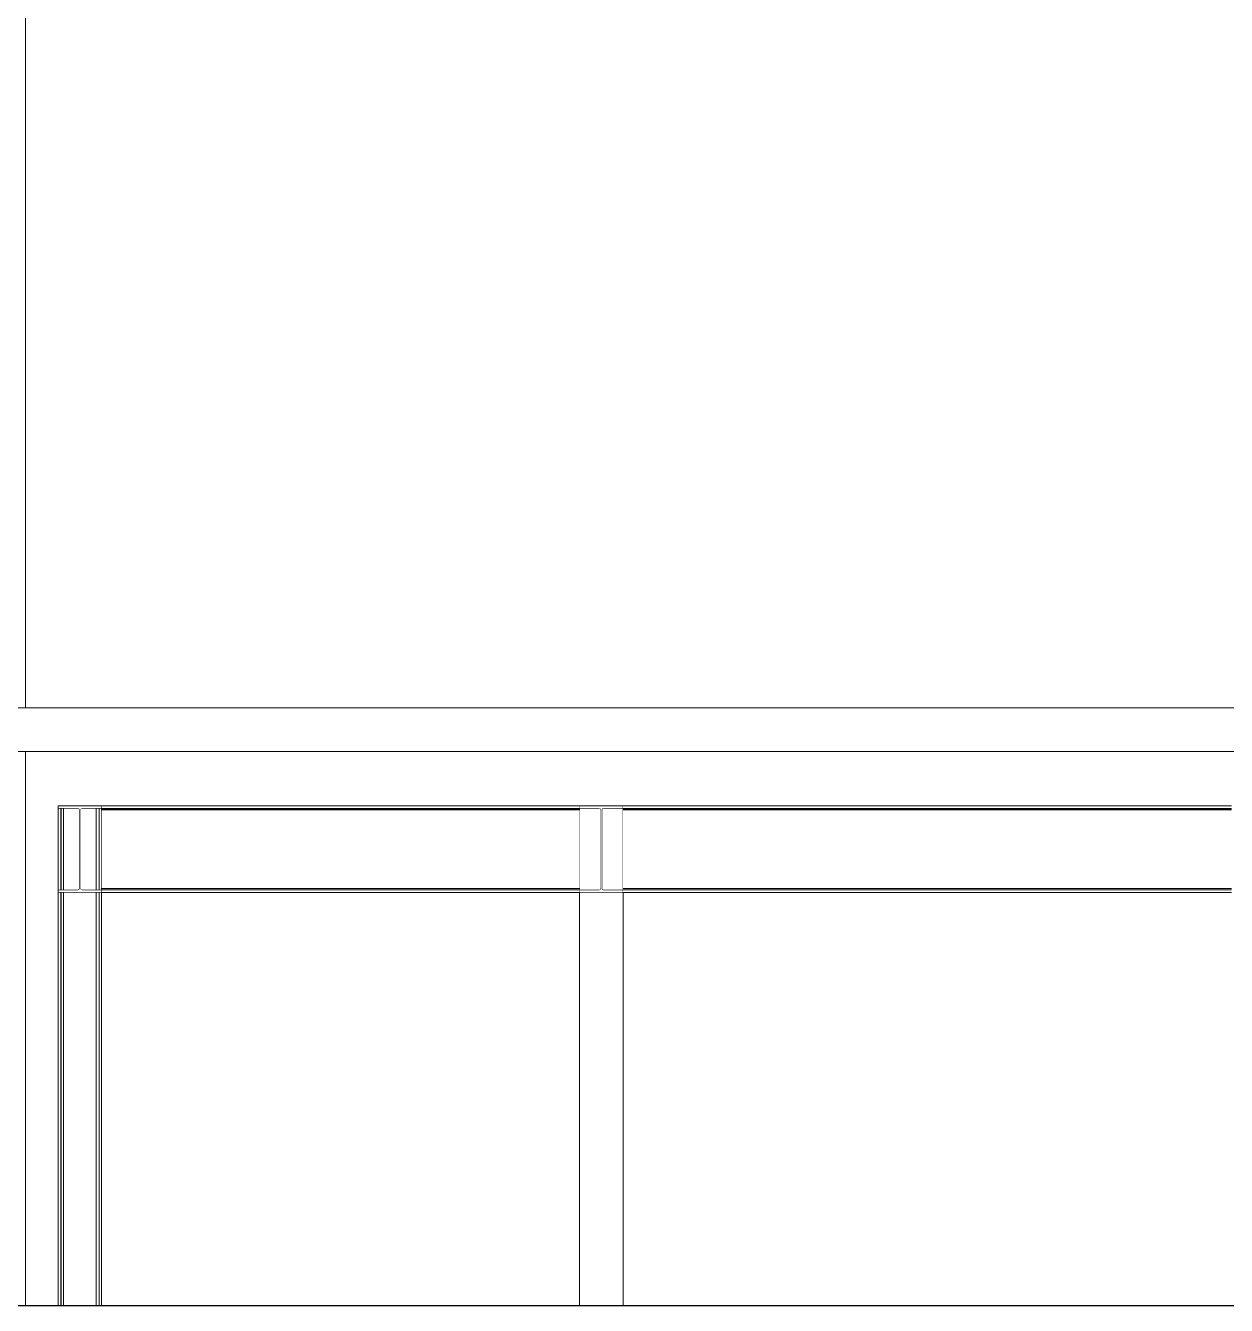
# Model space of a CAD drawing. Extents: x -18489 to 195597, y -1599 to 112111.
# Drawn here: x 12755 to 13308, y 27376 to 27965 of the extents above; entities that cross this region are included whole.
import ezdxf
from ezdxf.xclip import XClip

# ---------------------------------------------------------------- set-up
doc = ezdxf.new("R2010")
doc.units = 0
doc.header["$LTSCALE"] = 100
doc.header["$XCLIPFRAME"] = 2
doc.linetypes.add('188K-SM-07-F10-MECH-CR PIPE-Y2257103$0$X-S-FAB_SL ALL$0$Wipeout_Contour', pattern=[1, 0, -1])
for name, color, linetype in [('188K-SM-07-F10-MECH-CR PIPE-Y2257103$0$X-S-FAB_SL ALL$0$ASP_1', 1, 'Continuous'), ('188K-SM-07-F10-MECH-CR PIPE-Y2257103$0$X-S-FAB_SL ALL$0$Hattch', 7, 'Continuous'), ('188K-SM-07-F10-MECH-CR PIPE-Y2257103$0$X-S-FAB_SL ALL$0$S-BEAM', 7, 'Continuous'), ('188K-SM-07-F10-MECH-CR PIPE-Y2257103$0$X-S-FAB_SL ALL$0$S-COL', 7, 'Continuous'), ('188K-SM-07-F10-MECH-CR PIPE-Y2257103$0$X-S-FAB_SL ALL$0$S-SLAB', 7, 'Continuous')]:
    doc.layers.add(name, color=color, linetype=linetype)

# ---------------------------------------------------------------- blocks, each defined once
blk = doc.blocks.new('188K-SM-07-F10-MECH-CR PIPE-Y2257103$0$X-S-FAB_SL ALL$0$剖面元素_219_3', base_point=(23061.26, -8263.06))
at = {"layer": '188K-SM-07-F10-MECH-CR PIPE-Y2257103$0$X-S-FAB_SL ALL$0$S-COL', "color": 8, "lineweight": 0}
for p, q in [((35816.26, -6943.06), (35816.26, -5985.2)), ((35816.26, -7218.06), (35816.26, -6963.06))]:
    blk.add_line(p, q, dxfattribs=at)
blk = doc.blocks.new('188K-SM-07-F10-MECH-CR PIPE-Y2257103$0$X-S-FAB_SL ALL$0$剖面元素_242_3', base_point=(23061.26, -8263.06))
at = {"layer": '188K-SM-07-F10-MECH-CR PIPE-Y2257103$0$X-S-FAB_SL ALL$0$S-SLAB', "color": 15, "lineweight": 0}
for p, q in [((40656.26, -6943.06), (24906.26, -6943.06)), ((40656.26, -6963.06), (24906.26, -6963.06))]:
    blk.add_line(p, q, dxfattribs=at)
blk = doc.blocks.new('188K-SM-07-F10-MECH-CR PIPE-Y2257103$0$X-S-FAB_SL ALL$0$剖面元素_1303_3', base_point=(23061.26, -8263.06))
at = {"layer": '188K-SM-07-F10-MECH-CR PIPE-Y2257103$0$X-S-FAB_SL ALL$0$S-BEAM', "color": 2, "lineweight": 0}
for p, q in [((35831.26, -6988.06), (35831.26, -6989.36)), ((35851.26, -6988.06), (35831.26, -6988.06)), ((35851.26, -6988.06), (35851.26, -6989.36)), ((35831.26, -7026.76), (35831.26, -7028.06)), ((35851.26, -7026.76), (35851.26, -7028.06)), ((35851.26, -7028.06), (35831.26, -7028.06))]:
    blk.add_line(p, q, dxfattribs=at)
at = {"layer": '188K-SM-07-F10-MECH-CR PIPE-Y2257103$0$X-S-FAB_SL ALL$0$S-BEAM', "color": 2, "lineweight": 0, "flags": 128}
for points in [[(35840.69, -6989.54), (35840.26, -6989.36), (35831.26, -6989.36)], [(35840.69, -6989.54), (35840.86, -6989.96), (35840.86, -7026.16), (35840.69, -7026.59)], [(35841.84, -6989.54), (35841.66, -6989.96), (35841.66, -7026.16), (35841.84, -7026.59)], [(35851.26, -6989.36), (35842.26, -6989.36), (35841.84, -6989.54)], [(35840.69, -7026.59), (35840.26, -7026.76), (35831.26, -7026.76)], [(35841.84, -7026.59), (35842.26, -7026.76), (35851.26, -7026.76)]]:
    blk.add_lwpolyline(points, dxfattribs=at)
blk = doc.blocks.new('188K-SM-07-F10-MECH-CR PIPE-Y2257103$0$X-S-FAB_SL ALL$0$剖面元素_1305_3', base_point=(23061.26, -8263.06))
at = {"layer": '188K-SM-07-F10-MECH-CR PIPE-Y2257103$0$X-S-FAB_SL ALL$0$S-BEAM', "color": 2, "lineweight": 0}
for p, q in [((36071.26, -6988.06), (36071.26, -6989.36)), ((36091.26, -6988.06), (36071.26, -6988.06)), ((36091.26, -6988.06), (36091.26, -6989.36)), ((36071.26, -7026.76), (36071.26, -7028.06)), ((36091.26, -7026.76), (36091.26, -7028.06)), ((36091.26, -7028.06), (36071.26, -7028.06))]:
    blk.add_line(p, q, dxfattribs=at)
at = {"layer": '188K-SM-07-F10-MECH-CR PIPE-Y2257103$0$X-S-FAB_SL ALL$0$S-BEAM', "color": 2, "lineweight": 0, "flags": 128}
for points in [[(36080.69, -6989.54), (36080.26, -6989.36), (36071.26, -6989.36)], [(36080.69, -6989.54), (36080.86, -6989.96), (36080.86, -7026.16), (36080.69, -7026.59)], [(36081.84, -6989.54), (36081.66, -6989.96), (36081.66, -7026.16), (36081.84, -7026.59)], [(36091.26, -6989.36), (36082.26, -6989.36), (36081.84, -6989.54)], [(36080.69, -7026.59), (36080.26, -7026.76), (36071.26, -7026.76)], [(36081.84, -7026.59), (36082.26, -7026.76), (36091.26, -7026.76)]]:
    blk.add_lwpolyline(points, dxfattribs=at)
blk = doc.blocks.new('188K-SM-07-F10-MECH-CR PIPE-Y2257103$0$X-S-FAB_SL ALL$0$剖面元素_2072_3', base_point=(23061.26, -8263.06))
at = {"color": 254, "linetype": '188K-SM-07-F10-MECH-CR PIPE-Y2257103$0$X-S-FAB_SL ALL$0$Wipeout_Contour', "lineweight": 0, "ltscale": 147111.078477}
blk.add_wipeout([(36071.26, -7218.06), (36091.26, -7218.06), (36091.26, -7028.06), (36071.26, -7028.06)], dxfattribs=at).dxf.layer = '188K-SM-07-F10-MECH-CR PIPE-Y2257103$0$X-S-FAB_SL ALL$0$Hattch'
at = {"color": 254, "linetype": '188K-SM-07-F10-MECH-CR PIPE-Y2257103$0$X-S-FAB_SL ALL$0$Wipeout_Contour', "lineweight": 0, "ltscale": 294019.130565}
blk.add_wipeout([(36071.26, -6989.36), (36071.26, -7026.76), (36080.26, -7026.76), (36080.69, -7026.59), (36080.86, -7026.16), (36080.86, -6989.96), (36080.69, -6989.54), (36080.26, -6989.36)], dxfattribs=at).dxf.layer = '188K-SM-07-F10-MECH-CR PIPE-Y2257103$0$X-S-FAB_SL ALL$0$Hattch'
at = {"layer": '188K-SM-07-F10-MECH-CR PIPE-Y2257103$0$X-S-FAB_SL ALL$0$S-COL', "color": 8, "lineweight": 0}
for p, q in [((36071.26, -7026.76), (36071.26, -6989.36)), ((36071.26, -7218.06), (36071.26, -7028.06))]:
    blk.add_line(p, q, dxfattribs=at)
at = {"color": 254, "linetype": '188K-SM-07-F10-MECH-CR PIPE-Y2257103$0$X-S-FAB_SL ALL$0$Wipeout_Contour', "lineweight": 0, "ltscale": 294069.764036}
blk.add_wipeout([(36081.66, -7026.16), (36081.84, -7026.59), (36082.26, -7026.76), (36091.26, -7026.76), (36091.26, -6989.36), (36082.26, -6989.36), (36081.84, -6989.54), (36081.66, -6989.96)], dxfattribs=at).dxf.layer = '188K-SM-07-F10-MECH-CR PIPE-Y2257103$0$X-S-FAB_SL ALL$0$Hattch'
at = {"layer": '188K-SM-07-F10-MECH-CR PIPE-Y2257103$0$X-S-FAB_SL ALL$0$S-COL', "color": 8, "lineweight": 0}
for p, q in [((36091.26, -7026.76), (36091.26, -6989.36)), ((36091.26, -7218.06), (36091.26, -7028.06))]:
    blk.add_line(p, q, dxfattribs=at)
blk = doc.blocks.new('188K-SM-07-F10-MECH-CR PIPE-Y2257103$0$X-S-FAB_SL ALL$0$剖面元素_2073_3', base_point=(23061.26, -8263.06))
at = {"color": 254, "linetype": '188K-SM-07-F10-MECH-CR PIPE-Y2257103$0$X-S-FAB_SL ALL$0$Wipeout_Contour', "lineweight": 0, "ltscale": 292139.551952}
blk.add_wipeout([(35833.76, -6989.36), (35833.76, -7026.76), (35840.26, -7026.76), (35840.69, -7026.59), (35840.86, -7026.16), (35840.86, -6989.96), (35840.69, -6989.54), (35840.26, -6989.36)], dxfattribs=at).dxf.layer = '188K-SM-07-F10-MECH-CR PIPE-Y2257103$0$X-S-FAB_SL ALL$0$Hattch'
at = {"color": 254, "linetype": '188K-SM-07-F10-MECH-CR PIPE-Y2257103$0$X-S-FAB_SL ALL$0$Wipeout_Contour', "lineweight": 0, "ltscale": 146116.851121}
blk.add_wipeout([(35851.26, -6989.36), (35850.06, -6989.36), (35850.06, -7026.76), (35851.26, -7026.76)], dxfattribs=at).dxf.layer = '188K-SM-07-F10-MECH-CR PIPE-Y2257103$0$X-S-FAB_SL ALL$0$Hattch'
at = {"color": 254, "linetype": '188K-SM-07-F10-MECH-CR PIPE-Y2257103$0$X-S-FAB_SL ALL$0$Wipeout_Contour', "lineweight": 0, "ltscale": 146206.25574}
blk.add_wipeout([(35850.06, -7218.06), (35851.26, -7218.06), (35851.26, -7028.06), (35850.06, -7028.06)], dxfattribs=at).dxf.layer = '188K-SM-07-F10-MECH-CR PIPE-Y2257103$0$X-S-FAB_SL ALL$0$Hattch'
at = {"color": 254, "linetype": '188K-SM-07-F10-MECH-CR PIPE-Y2257103$0$X-S-FAB_SL ALL$0$Wipeout_Contour', "lineweight": 0, "ltscale": 146203.5601}
blk.add_wipeout([(35849.89, -7218.06), (35850.06, -7218.06), (35850.06, -7028.06), (35849.89, -7028.06)], dxfattribs=at).dxf.layer = '188K-SM-07-F10-MECH-CR PIPE-Y2257103$0$X-S-FAB_SL ALL$0$Hattch'
at = {"color": 254, "linetype": '188K-SM-07-F10-MECH-CR PIPE-Y2257103$0$X-S-FAB_SL ALL$0$Wipeout_Contour', "lineweight": 0, "ltscale": 146114.153833}
blk.add_wipeout([(35850.06, -6989.36), (35849.89, -6989.36), (35849.89, -7026.76), (35850.06, -7026.76)], dxfattribs=at).dxf.layer = '188K-SM-07-F10-MECH-CR PIPE-Y2257103$0$X-S-FAB_SL ALL$0$Hattch'
at = {"color": 254, "linetype": '188K-SM-07-F10-MECH-CR PIPE-Y2257103$0$X-S-FAB_SL ALL$0$Wipeout_Contour', "lineweight": 0, "ltscale": 146112.877986}
blk.add_wipeout([(35849.89, -6989.36), (35849.41, -6989.36), (35849.41, -7026.76), (35849.89, -7026.76)], dxfattribs=at).dxf.layer = '188K-SM-07-F10-MECH-CR PIPE-Y2257103$0$X-S-FAB_SL ALL$0$Hattch'
at = {"color": 254, "linetype": '188K-SM-07-F10-MECH-CR PIPE-Y2257103$0$X-S-FAB_SL ALL$0$Wipeout_Contour', "lineweight": 0, "ltscale": 146202.285033}
blk.add_wipeout([(35849.41, -7218.06), (35849.89, -7218.06), (35849.89, -7028.06), (35849.41, -7028.06)], dxfattribs=at).dxf.layer = '188K-SM-07-F10-MECH-CR PIPE-Y2257103$0$X-S-FAB_SL ALL$0$Hattch'
at = {"color": 254, "linetype": '188K-SM-07-F10-MECH-CR PIPE-Y2257103$0$X-S-FAB_SL ALL$0$Wipeout_Contour', "lineweight": 0, "ltscale": 146200.076545}
blk.add_wipeout([(35848.76, -7218.06), (35849.41, -7218.06), (35849.41, -7028.06), (35848.76, -7028.06)], dxfattribs=at).dxf.layer = '188K-SM-07-F10-MECH-CR PIPE-Y2257103$0$X-S-FAB_SL ALL$0$Hattch'
at = {"color": 254, "linetype": '188K-SM-07-F10-MECH-CR PIPE-Y2257103$0$X-S-FAB_SL ALL$0$Wipeout_Contour', "lineweight": 0, "ltscale": 146110.668147}
blk.add_wipeout([(35849.41, -6989.36), (35848.76, -6989.36), (35848.76, -7026.76), (35849.41, -7026.76)], dxfattribs=at).dxf.layer = '188K-SM-07-F10-MECH-CR PIPE-Y2257103$0$X-S-FAB_SL ALL$0$Hattch'
at = {"color": 254, "linetype": '188K-SM-07-F10-MECH-CR PIPE-Y2257103$0$X-S-FAB_SL ALL$0$Wipeout_Contour', "lineweight": 0, "ltscale": 146169.377098}
blk.add_wipeout([(35833.76, -7028.06), (35833.76, -7218.06), (35848.76, -7218.06), (35848.76, -7028.06)], dxfattribs=at).dxf.layer = '188K-SM-07-F10-MECH-CR PIPE-Y2257103$0$X-S-FAB_SL ALL$0$Hattch'
at = {"color": 254, "linetype": '188K-SM-07-F10-MECH-CR PIPE-Y2257103$0$X-S-FAB_SL ALL$0$Wipeout_Contour', "lineweight": 0, "ltscale": 292180.247218}
blk.add_wipeout([(35841.66, -7026.16), (35841.84, -7026.59), (35842.26, -7026.76), (35848.76, -7026.76), (35848.76, -6989.36), (35842.26, -6989.36), (35841.84, -6989.54), (35841.66, -6989.96)], dxfattribs=at).dxf.layer = '188K-SM-07-F10-MECH-CR PIPE-Y2257103$0$X-S-FAB_SL ALL$0$Hattch'
at = {"color": 254, "linetype": '188K-SM-07-F10-MECH-CR PIPE-Y2257103$0$X-S-FAB_SL ALL$0$Wipeout_Contour', "lineweight": 0, "ltscale": 146138.677533}
blk.add_wipeout([(35833.11, -7218.06), (35833.76, -7218.06), (35833.76, -7028.06), (35833.11, -7028.06)], dxfattribs=at).dxf.layer = '188K-SM-07-F10-MECH-CR PIPE-Y2257103$0$X-S-FAB_SL ALL$0$Hattch'
at = {"layer": '188K-SM-07-F10-MECH-CR PIPE-Y2257103$0$X-S-FAB_SL ALL$0$S-COL', "color": 8, "lineweight": 0}
for p, q in [((35848.76, -7026.76), (35848.76, -6989.36)), ((35850.06, -7026.76), (35850.06, -6989.36)), ((35851.26, -7026.76), (35851.26, -6989.36)), ((35848.76, -7218.06), (35848.76, -7028.06)), ((35850.06, -7218.06), (35850.06, -7028.06)), ((35851.26, -7218.06), (35851.26, -7028.06))]:
    blk.add_line(p, q, dxfattribs=at)
at = {"color": 254, "linetype": '188K-SM-07-F10-MECH-CR PIPE-Y2257103$0$X-S-FAB_SL ALL$0$Wipeout_Contour', "lineweight": 0, "ltscale": 146049.231563}
blk.add_wipeout([(35833.11, -6989.36), (35833.11, -7026.76), (35833.76, -7026.76), (35833.76, -6989.36)], dxfattribs=at).dxf.layer = '188K-SM-07-F10-MECH-CR PIPE-Y2257103$0$X-S-FAB_SL ALL$0$Hattch'
at = {"color": 254, "linetype": '188K-SM-07-F10-MECH-CR PIPE-Y2257103$0$X-S-FAB_SL ALL$0$Wipeout_Contour', "lineweight": 0, "ltscale": 146047.021766}
blk.add_wipeout([(35832.64, -6989.36), (35832.64, -7026.76), (35833.11, -7026.76), (35833.11, -6989.36)], dxfattribs=at).dxf.layer = '188K-SM-07-F10-MECH-CR PIPE-Y2257103$0$X-S-FAB_SL ALL$0$Hattch'
at = {"color": 254, "linetype": '188K-SM-07-F10-MECH-CR PIPE-Y2257103$0$X-S-FAB_SL ALL$0$Wipeout_Contour', "lineweight": 0, "ltscale": 146136.469088}
blk.add_wipeout([(35832.64, -7218.06), (35833.11, -7218.06), (35833.11, -7028.06), (35832.64, -7028.06)], dxfattribs=at).dxf.layer = '188K-SM-07-F10-MECH-CR PIPE-Y2257103$0$X-S-FAB_SL ALL$0$Hattch'
at = {"color": 254, "linetype": '188K-SM-07-F10-MECH-CR PIPE-Y2257103$0$X-S-FAB_SL ALL$0$Wipeout_Contour', "lineweight": 0, "ltscale": 146045.745938}
blk.add_wipeout([(35832.46, -6989.36), (35832.46, -7026.76), (35832.64, -7026.76), (35832.64, -6989.36)], dxfattribs=at).dxf.layer = '188K-SM-07-F10-MECH-CR PIPE-Y2257103$0$X-S-FAB_SL ALL$0$Hattch'
at = {"color": 254, "linetype": '188K-SM-07-F10-MECH-CR PIPE-Y2257103$0$X-S-FAB_SL ALL$0$Wipeout_Contour', "lineweight": 0, "ltscale": 146135.194041}
blk.add_wipeout([(35832.46, -7218.06), (35832.64, -7218.06), (35832.64, -7028.06), (35832.46, -7028.06)], dxfattribs=at).dxf.layer = '188K-SM-07-F10-MECH-CR PIPE-Y2257103$0$X-S-FAB_SL ALL$0$Hattch'
at = {"color": 254, "linetype": '188K-SM-07-F10-MECH-CR PIPE-Y2257103$0$X-S-FAB_SL ALL$0$Wipeout_Contour', "lineweight": 0, "ltscale": 146043.048712}
blk.add_wipeout([(35832.46, -6989.36), (35831.26, -6989.36), (35831.26, -7026.76), (35832.46, -7026.76)], dxfattribs=at).dxf.layer = '188K-SM-07-F10-MECH-CR PIPE-Y2257103$0$X-S-FAB_SL ALL$0$Hattch'
at = {"color": 254, "linetype": '188K-SM-07-F10-MECH-CR PIPE-Y2257103$0$X-S-FAB_SL ALL$0$Wipeout_Contour', "lineweight": 0, "ltscale": 146132.498465}
blk.add_wipeout([(35831.26, -7218.06), (35832.46, -7218.06), (35832.46, -7028.06), (35831.26, -7028.06)], dxfattribs=at).dxf.layer = '188K-SM-07-F10-MECH-CR PIPE-Y2257103$0$X-S-FAB_SL ALL$0$Hattch'
at = {"layer": '188K-SM-07-F10-MECH-CR PIPE-Y2257103$0$X-S-FAB_SL ALL$0$S-COL', "color": 8, "lineweight": 0}
for p, q in [((35831.26, -7026.76), (35831.26, -6989.36)), ((35832.46, -7026.76), (35832.46, -6989.36)), ((35833.76, -7026.76), (35833.76, -6989.36)), ((35831.26, -7218.06), (35831.26, -7028.06)), ((35832.46, -7218.06), (35832.46, -7028.06)), ((35833.76, -7218.06), (35833.76, -7028.06))]:
    blk.add_line(p, q, dxfattribs=at)
blk = doc.blocks.new('188K-SM-07-F10-MECH-CR PIPE-Y2257103$0$X-S-FAB_SL ALL$0$剖面元素_2119_3', base_point=(23061.26, -8263.06))
at = {"color": 254, "linetype": '188K-SM-07-F10-MECH-CR PIPE-Y2257103$0$X-S-FAB_SL ALL$0$Wipeout_Contour', "lineweight": 0, "ltscale": 146536.279132}
blk.add_wipeout([(35851.26, -6989.36), (36071.26, -6989.36), (36071.26, -6988.06), (35851.26, -6988.06)], dxfattribs=at).dxf.layer = '188K-SM-07-F10-MECH-CR PIPE-Y2257103$0$X-S-FAB_SL ALL$0$Hattch'
at = {"color": 254, "linetype": '188K-SM-07-F10-MECH-CR PIPE-Y2257103$0$X-S-FAB_SL ALL$0$Wipeout_Contour', "lineweight": 0, "ltscale": 147596.602641}
blk.add_wipeout([(36091.26, -6989.36), (36371.26, -6989.36), (36371.26, -6988.06), (36091.26, -6988.06)], dxfattribs=at).dxf.layer = '188K-SM-07-F10-MECH-CR PIPE-Y2257103$0$X-S-FAB_SL ALL$0$Hattch'
at = {"color": 254, "linetype": '188K-SM-07-F10-MECH-CR PIPE-Y2257103$0$X-S-FAB_SL ALL$0$Wipeout_Contour', "lineweight": 0, "ltscale": 146536.842193}
blk.add_wipeout([(35851.26, -6989.54), (36071.26, -6989.54), (36071.26, -6989.36), (35851.26, -6989.36)], dxfattribs=at).dxf.layer = '188K-SM-07-F10-MECH-CR PIPE-Y2257103$0$X-S-FAB_SL ALL$0$Hattch'
at = {"color": 254, "linetype": '188K-SM-07-F10-MECH-CR PIPE-Y2257103$0$X-S-FAB_SL ALL$0$Wipeout_Contour', "lineweight": 0, "ltscale": 147597.16166}
blk.add_wipeout([(36371.26, -6989.36), (36091.26, -6989.36), (36091.26, -6989.54), (36371.26, -6989.54)], dxfattribs=at).dxf.layer = '188K-SM-07-F10-MECH-CR PIPE-Y2257103$0$X-S-FAB_SL ALL$0$Hattch'
at = {"color": 254, "linetype": '188K-SM-07-F10-MECH-CR PIPE-Y2257103$0$X-S-FAB_SL ALL$0$Wipeout_Contour', "lineweight": 0, "ltscale": 146537.071151}
blk.add_wipeout([(35851.26, -6989.96), (36071.26, -6989.96), (36071.26, -6989.54), (35851.26, -6989.54)], dxfattribs=at).dxf.layer = '188K-SM-07-F10-MECH-CR PIPE-Y2257103$0$X-S-FAB_SL ALL$0$Hattch'
at = {"color": 254, "linetype": '188K-SM-07-F10-MECH-CR PIPE-Y2257103$0$X-S-FAB_SL ALL$0$Wipeout_Contour', "lineweight": 0, "ltscale": 147597.388973}
blk.add_wipeout([(36371.26, -6989.54), (36091.26, -6989.54), (36091.26, -6989.96), (36371.26, -6989.96)], dxfattribs=at).dxf.layer = '188K-SM-07-F10-MECH-CR PIPE-Y2257103$0$X-S-FAB_SL ALL$0$Hattch'
at = {"color": 254, "linetype": '188K-SM-07-F10-MECH-CR PIPE-Y2257103$0$X-S-FAB_SL ALL$0$Wipeout_Contour', "lineweight": 0, "ltscale": 146551.082011}
blk.add_wipeout([(35851.26, -7026.16), (36071.26, -7026.16), (36071.26, -6989.96), (35851.26, -6989.96)], dxfattribs=at).dxf.layer = '188K-SM-07-F10-MECH-CR PIPE-Y2257103$0$X-S-FAB_SL ALL$0$Hattch'
at = {"color": 254, "linetype": '188K-SM-07-F10-MECH-CR PIPE-Y2257103$0$X-S-FAB_SL ALL$0$Wipeout_Contour', "lineweight": 0, "ltscale": 147611.299271}
blk.add_wipeout([(36371.26, -6989.96), (36091.26, -6989.96), (36091.26, -7026.16), (36371.26, -7026.16)], dxfattribs=at).dxf.layer = '188K-SM-07-F10-MECH-CR PIPE-Y2257103$0$X-S-FAB_SL ALL$0$Hattch'
at = {"layer": '188K-SM-07-F10-MECH-CR PIPE-Y2257103$0$X-S-FAB_SL ALL$0$S-BEAM', "color": 8, "lineweight": 0}
for p, q in [((36071.26, -6988.06), (35851.26, -6988.06)), ((36071.26, -6989.36), (35851.26, -6989.36)), ((36071.26, -6989.96), (35851.26, -6989.96)), ((36371.26, -6988.06), (36091.26, -6988.06)), ((36371.26, -6989.36), (36091.26, -6989.36)), ((36371.26, -6989.96), (36091.26, -6989.96))]:
    blk.add_line(p, q, dxfattribs=at)
at = {"color": 254, "linetype": '188K-SM-07-F10-MECH-CR PIPE-Y2257103$0$X-S-FAB_SL ALL$0$Wipeout_Contour', "lineweight": 0, "ltscale": 146565.093322}
blk.add_wipeout([(35851.26, -7026.59), (36071.26, -7026.59), (36071.26, -7026.16), (35851.26, -7026.16)], dxfattribs=at).dxf.layer = '188K-SM-07-F10-MECH-CR PIPE-Y2257103$0$X-S-FAB_SL ALL$0$Hattch'
at = {"color": 254, "linetype": '188K-SM-07-F10-MECH-CR PIPE-Y2257103$0$X-S-FAB_SL ALL$0$Wipeout_Contour', "lineweight": 0, "ltscale": 147625.210022}
blk.add_wipeout([(36091.26, -7026.59), (36371.26, -7026.59), (36371.26, -7026.16), (36091.26, -7026.16)], dxfattribs=at).dxf.layer = '188K-SM-07-F10-MECH-CR PIPE-Y2257103$0$X-S-FAB_SL ALL$0$Hattch'
at = {"color": 254, "linetype": '188K-SM-07-F10-MECH-CR PIPE-Y2257103$0$X-S-FAB_SL ALL$0$Wipeout_Contour', "lineweight": 0, "ltscale": 146565.323439}
blk.add_wipeout([(35851.26, -7026.76), (36071.26, -7026.76), (36071.26, -7026.59), (35851.26, -7026.59)], dxfattribs=at).dxf.layer = '188K-SM-07-F10-MECH-CR PIPE-Y2257103$0$X-S-FAB_SL ALL$0$Hattch'
at = {"color": 254, "linetype": '188K-SM-07-F10-MECH-CR PIPE-Y2257103$0$X-S-FAB_SL ALL$0$Wipeout_Contour', "lineweight": 0, "ltscale": 147625.438487}
blk.add_wipeout([(36091.26, -7026.59), (36091.26, -7026.76), (36371.26, -7026.76), (36371.26, -7026.59)], dxfattribs=at).dxf.layer = '188K-SM-07-F10-MECH-CR PIPE-Y2257103$0$X-S-FAB_SL ALL$0$Hattch'
at = {"color": 254, "linetype": '188K-SM-07-F10-MECH-CR PIPE-Y2257103$0$X-S-FAB_SL ALL$0$Wipeout_Contour', "lineweight": 0, "ltscale": 146565.889501}
blk.add_wipeout([(35851.26, -7028.06), (36071.26, -7028.06), (36071.26, -7026.76), (35851.26, -7026.76)], dxfattribs=at).dxf.layer = '188K-SM-07-F10-MECH-CR PIPE-Y2257103$0$X-S-FAB_SL ALL$0$Hattch'
at = {"color": 254, "linetype": '188K-SM-07-F10-MECH-CR PIPE-Y2257103$0$X-S-FAB_SL ALL$0$Wipeout_Contour', "lineweight": 0, "ltscale": 147626.000487}
blk.add_wipeout([(36091.26, -7028.06), (36371.26, -7028.06), (36371.26, -7026.76), (36091.26, -7026.76)], dxfattribs=at).dxf.layer = '188K-SM-07-F10-MECH-CR PIPE-Y2257103$0$X-S-FAB_SL ALL$0$Hattch'
at = {"layer": '188K-SM-07-F10-MECH-CR PIPE-Y2257103$0$X-S-FAB_SL ALL$0$S-BEAM', "color": 8, "lineweight": 0}
for p, q in [((36071.26, -7026.16), (35851.26, -7026.16)), ((36071.26, -7026.76), (35851.26, -7026.76)), ((36371.26, -7026.16), (36091.26, -7026.16)), ((36371.26, -7026.76), (36091.26, -7026.76)), ((36071.26, -7028.06), (35851.26, -7028.06)), ((36371.26, -7028.06), (36091.26, -7028.06))]:
    blk.add_line(p, q, dxfattribs=at)
blk = doc.blocks.new('188K-SM-07-F10-MECH-CR PIPE-Y2257103$0$X-S-FAB_SL ALL$0$A$C2e9ab586')
at = {"layer": '188K-SM-07-F10-MECH-CR PIPE-Y2257103$0$X-S-FAB_SL ALL$0$S-BEAM', "lineweight": 0}
for name in ['188K-SM-07-F10-MECH-CR PIPE-Y2257103$0$X-S-FAB_SL ALL$0$剖面元素_1303_3', '188K-SM-07-F10-MECH-CR PIPE-Y2257103$0$X-S-FAB_SL ALL$0$剖面元素_1305_3']:
    blk.add_blockref(name, (-28106.39, 285), dxfattribs=at)
at = {"layer": '188K-SM-07-F10-MECH-CR PIPE-Y2257103$0$X-S-FAB_SL ALL$0$S-COL', "lineweight": 0}
blk.add_blockref('188K-SM-07-F10-MECH-CR PIPE-Y2257103$0$X-S-FAB_SL ALL$0$剖面元素_219_3', (-28106.39, 285), dxfattribs=at)
for name in ['188K-SM-07-F10-MECH-CR PIPE-Y2257103$0$X-S-FAB_SL ALL$0$剖面元素_2073_3', '188K-SM-07-F10-MECH-CR PIPE-Y2257103$0$X-S-FAB_SL ALL$0$剖面元素_2072_3']:
    blk.add_blockref(name, (-28106.39, 285), dxfattribs=at)
at = {"layer": '188K-SM-07-F10-MECH-CR PIPE-Y2257103$0$X-S-FAB_SL ALL$0$S-SLAB', "lineweight": 0}
blk.add_blockref('188K-SM-07-F10-MECH-CR PIPE-Y2257103$0$X-S-FAB_SL ALL$0$剖面元素_242_3', (-28106.39, 285), dxfattribs=at)
at = {"layer": '188K-SM-07-F10-MECH-CR PIPE-Y2257103$0$X-S-FAB_SL ALL$0$S-BEAM', "lineweight": 0}
blk.add_blockref('188K-SM-07-F10-MECH-CR PIPE-Y2257103$0$X-S-FAB_SL ALL$0$剖面元素_2119_3', (-28106.39, 285), dxfattribs=at)
blk = doc.blocks.new('188K-SM-07-F10-MECH-CR PIPE-Y2257103$0$X-S-FAB_SL ALL')
at = {"layer": '188K-SM-07-F10-MECH-CR PIPE-Y2257103$0$X-S-FAB_SL ALL$0$ASP_1'}
blk.add_blockref('188K-SM-07-F10-MECH-CR PIPE-Y2257103$0$X-S-FAB_SL ALL$0$A$C2e9ab586', (23632.864, -73288.977), dxfattribs=at)
blk.add_line((-2728.521, -71958.977), (19076.479, -71958.977), dxfattribs=at)
blk = doc.blocks.new('188K-SM-07-F10-MECH-CR PIPE-Y2257103')
ref = blk.add_blockref('188K-SM-07-F10-MECH-CR PIPE-Y2257103$0$X-S-FAB_SL ALL', (4473.521, 99334.763))
XClip(ref).set_block_clipping_path([(-7553.4648570136, -75341.9369645483), (24026.2025623869, -67725.7696244382)])

msp = doc.modelspace()

# ---------------------------------------------------------------- block references
msp.add_blockref('188K-SM-07-F10-MECH-CR PIPE-Y2257103', (0, 0))

doc.saveas('drawing.dxf')
